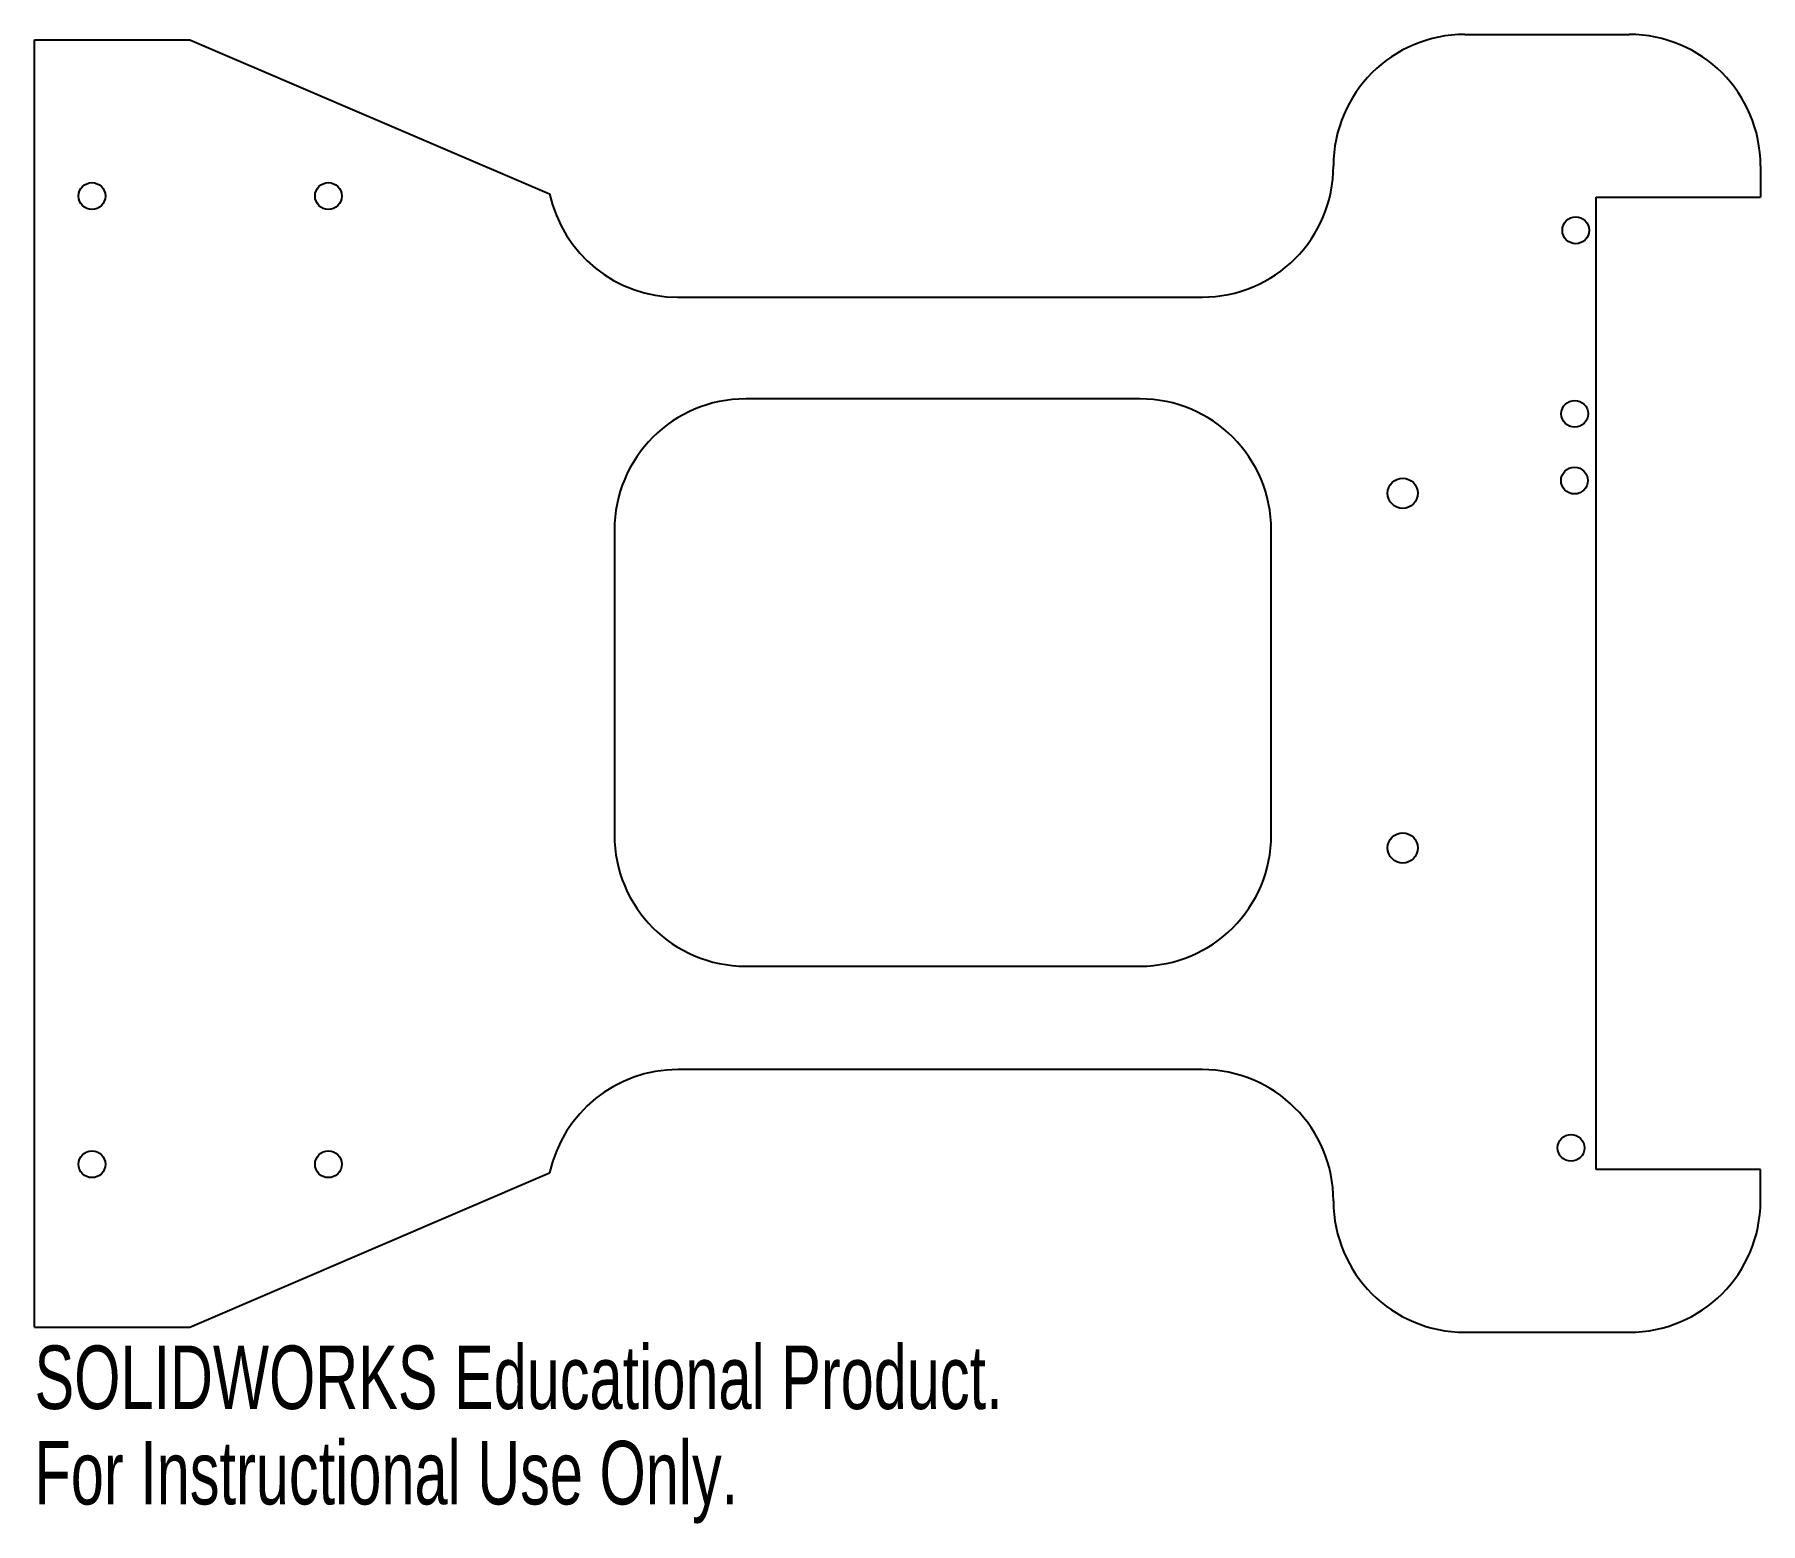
# Model space of a CAD drawing. Header units: millimetres. Extents: x 0 to 131, y -15 to 98.
import ezdxf

# ---------------------------------------------------------------- set-up
doc = ezdxf.new("R2010")
doc.units = ezdxf.units.MM
doc.styles.add('SLDTEXTSTYLE0', font='TXT', dxfattribs={"width": 0.7})

msp = doc.modelspace()

# ---------------------------------------------------------------- linework, layer by layer
at = {"color": 7, "linetype": 'Continuous', "lineweight": 25}
for p, q in [((0, 98), (11.81, 98)), ((0, 0), (0, 98)), ((11.81, 98), (39.2, 86.27)), ((108.86, 98.4), (121.36, 98.4)), ((131.36, 88.4), (131.36, 86)), ((118.86, 12), (118.86, 86)), ((118.86, 86), (131.36, 86)), ((48.97, 78.4), (88.86, 78.4)), ((84.13, 70.66), (54.13, 70.66)), ((44.13, 60.66), (44.13, 37.47)), ((94.13, 37.47), (94.13, 60.66)), ((54.13, 27.47), (84.13, 27.47)), ((88.86, 19.6), (48.97, 19.6)), ((131.36, 12), (118.86, 12)), ((131.36, 9.6), (131.36, 12)), ((11.81, 0), (39.2, 11.73)), ((0, 0), (11.81, 0)), ((108.86, -0.4), (121.36, -0.4))]:
    msp.add_line(p, q, dxfattribs=at)
for centre, radius in [((4.37, 86.1), 1.02), ((22.37, 86.1), 1.02), ((117.3, 83.49), 1.02), ((117.22, 69.52), 1.02), ((104.13, 63.47), 1.15), ((117.2, 64.44), 1.02), ((104.13, 36.47), 1.15), ((116.94, 13.64), 1.02), ((4.37, 12.39), 1.02), ((22.37, 12.39), 1.02)]:
    msp.add_circle(centre, radius, dxfattribs=at)
for centre, start, end in [((108.86, 88.4), 90, 180), ((121.36, 88.4), 0, 90), ((88.86, 88.4), 270, 0), ((48.97, 88.4), 192.2982, 270), ((54.13, 60.66), 90, 180), ((84.13, 60.66), 0, 90), ((54.13, 37.47), 180, 270), ((84.13, 37.47), 270, 0), ((48.97, 9.6), 90, 167.7018), ((88.86, 9.6), 0, 90), ((108.86, 9.6), 180, 270), ((121.36, 9.6), 270, 0)]:
    msp.add_arc(centre, 10, start, end, dxfattribs=at)

# ---------------------------------------------------------------- texts
at = {"color": 7, "linetype": 'Continuous', "char_height": 4.8336, "attachment_point": 1, "style": 'SLDTEXTSTYLE0'}
for s, insert in [('SOLIDWORKS Educational Product.', (0, -1.41)), ('For Instructional Use Only.', (0, -8.67))]:
    msp.add_mtext(s, dxfattribs=dict(at, insert=insert))

doc.saveas('drawing.dxf')
